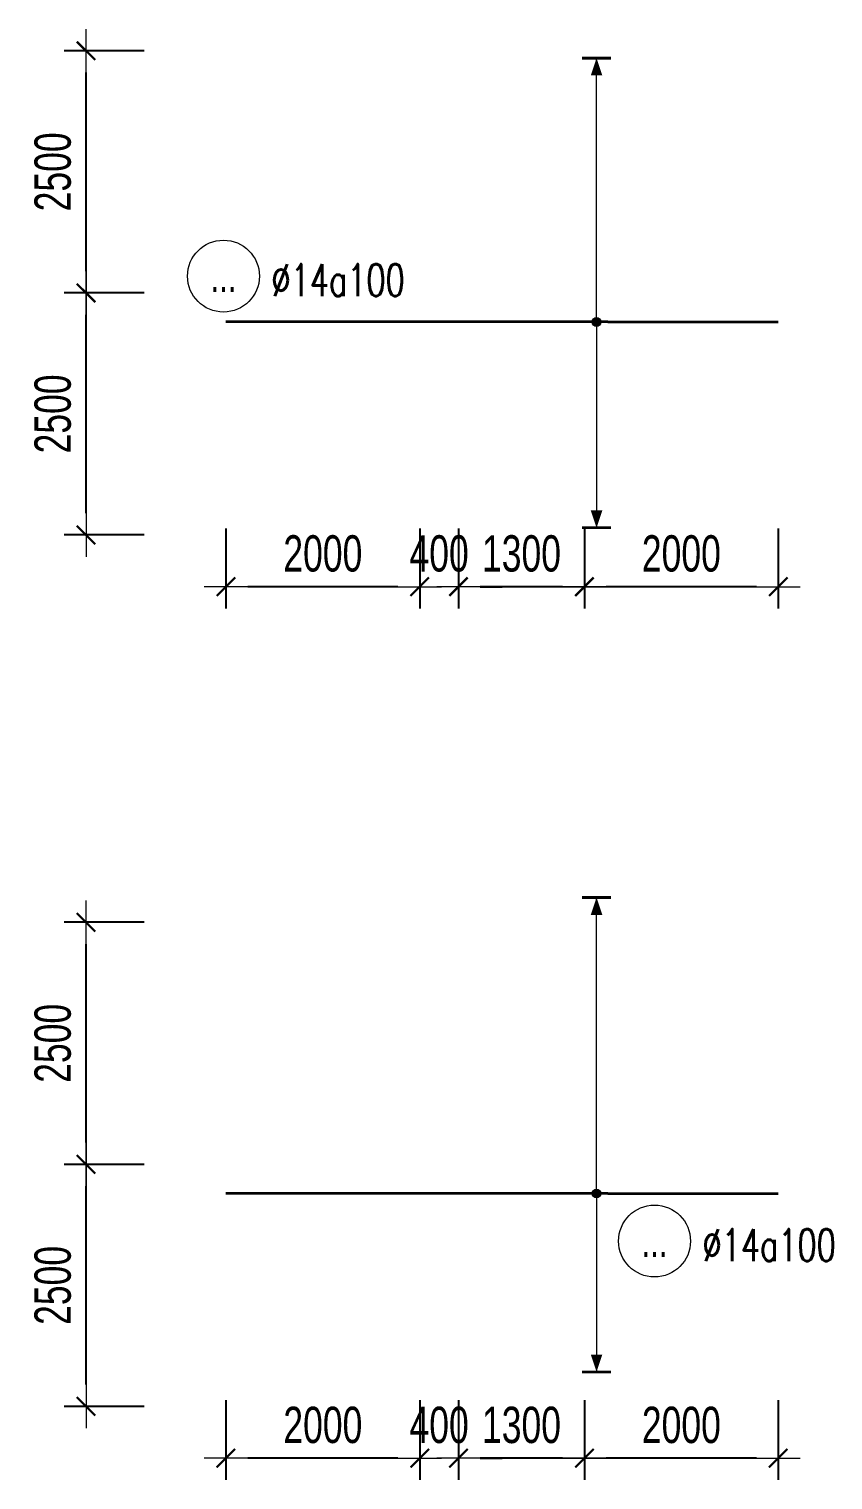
# Model space of a CAD drawing. Header units: millimetres. Extents: x 131629 to 589785, y -24154 to 45581.
# Drawn here: x 252418 to 260715, y 15941 to 30925 of the extents above; entities that cross this region are included whole.
import ezdxf
from ezdxf.enums import TextEntityAlignment as Align

# ---------------------------------------------------------------- set-up
doc = ezdxf.new("R2010")
doc.units = ezdxf.units.MM
doc.layers.get('0').update_dxf_attribs({"lineweight": 20})
doc.layers.get('Defpoints').update_dxf_attribs({"color": 151, "lineweight": 9})
for name, color, linetype, lineweight in [('NDC_S_DIM', 1, 'Continuous', 15), ('NDC_S_REBAR', 4, 'Continuous', 35), ('NDC_S_VN TEXT', 7, 'Continuous', 20)]:
    doc.layers.add(name, color=color, linetype=linetype, lineweight=lineweight)
doc.styles.add('ARIAL', font='arial.ttf', dxfattribs={"width": 0.7})
doc.styles.add('NDC_ROMANS', font='romans.shx', dxfattribs={"width": 0.7})
doc.dimstyles.new('NDC_dim_150', dxfattribs={"dimscale": 150, "dimtxt": 2.5, "dimasz": 1.5, "dimexe": 1.5, "dimexo": 2.5, "dimgap": 1, "dimtad": 1, "dimdec": 0, "dimzin": 0, "dimdsep": 46, "dimtxsty": 'ARIAL', "dimblk": 'DIMMARK', "dimcen": 0.09, "dimdle": 1.2, "dimclrd": 1, "dimclre": 1, "dimclrt": 3, "dimadec": 0, "dimazin": 0, "dimtfac": 1, "dimtdec": 0, "dimtix": 1, "dimtofl": 0, "dimtmove": 0, "dimatfit": 3, "dimfxl": 4, "dimfxlon": 1, "dimtolj": 1, "dimtzin": 0, "dimarcsym": 0})

# ---------------------------------------------------------------- blocks, each defined once
blk = doc.blocks.new('*U728')
h = blk.add_hatch(color=6)
edge = h.paths.add_edge_path()
edge.add_arc((-0.77, 0), 0.3, 0, 360)
at = {"layer": 'NDC_S_DIM', "color": 6}
for q in [(-0.77, 18.171), (-0.77, -14.162)]:
    blk.add_line((-0.77, 0), q, dxfattribs=at)
for points in [[(-1.77, 18.171, 0.2, 0.2, 0), (0.23, 18.171, 0, 0, 0)], [(-1.77, -14.162, 0.2, 0.2, 0), (0.23, -14.162, 0, 0, 0)]]:
    blk.add_lwpolyline(points, format="xyseb", dxfattribs=at)
at = {"layer": 'NDC_S_DIM'}
blk.add_circle((-26.439, 3.159), 2.475, dxfattribs=at)
at = {"layer": 'NDC_S_DIM', "color": 6}
blk.add_circle((-0.77, 0), 0.3, dxfattribs=at)
for points in [[(-1.17, 16.971), (-0.77, 18.171), (-0.37, 16.971)], [(-1.17, -12.962), (-0.77, -14.162), (-0.37, -12.962)]]:
    blk.add_solid(points, dxfattribs=at)
at = {"layer": 'NDC_S_REBAR'}
for p, q in [((0, 0), (-26.269, 0)), ((-26.269, 0), (-26.269, 0)), ((-26.269, 0), (-26.269, 0)), ((0, 0), (11.731, 0)), ((11.731, 0), (11.731, 0)), ((11.731, 0), (11.731, 0))]:
    blk.add_line(p, q, dxfattribs=at)
at = {"layer": 'NDC_S_VN TEXT', "style": 'ARIAL', "width": 0.7}
blk.add_attdef('KHT', text='', height=2.2, dxfattribs=at).set_placement((-26.439, 3.159), align=Align.MIDDLE_CENTER)
at = {"layer": 'NDC_S_VN TEXT', "color": 3, "style": 'NDC_ROMANS', "width": 0.7}
blk.add_attdef('DKT', (-23.139, 1.784), '', height=2.2, dxfattribs=at)
blk = doc.blocks.new('*U729')
h = blk.add_hatch(color=6)
edge = h.paths.add_edge_path()
edge.add_arc((-0.77, 0), 0.3, 0, 360)
at = {"layer": 'NDC_S_DIM', "color": 6}
for q in [(-0.77, 20.377), (-0.77, -12.289)]:
    blk.add_line((-0.77, 0), q, dxfattribs=at)
for points in [[(-1.77, 20.377, 0.2, 0.2, 0), (0.23, 20.377, 0, 0, 0)], [(-1.77, -12.289, 0.2, 0.2, 0), (0.23, -12.289, 0, 0, 0)]]:
    blk.add_lwpolyline(points, format="xyseb", dxfattribs=at)
blk.add_circle((-0.77, 0), 0.3, dxfattribs=at)
at = {"layer": 'NDC_S_DIM'}
blk.add_circle((3.219, -3.275), 2.475, dxfattribs=at)
at = {"layer": 'NDC_S_DIM', "color": 6}
for points in [[(-1.17, 19.177), (-0.77, 20.377), (-0.37, 19.177)], [(-1.17, -11.089), (-0.77, -12.289), (-0.37, -11.089)]]:
    blk.add_solid(points, dxfattribs=at)
at = {"layer": 'NDC_S_REBAR'}
for p, q in [((0, 0), (-26.269, 0)), ((-26.269, 0), (-26.269, 0)), ((-26.269, 0), (-26.269, 0)), ((0, 0), (11.731, 0)), ((11.731, 0), (11.731, 0)), ((11.731, 0), (11.731, 0))]:
    blk.add_line(p, q, dxfattribs=at)
at = {"layer": 'NDC_S_VN TEXT', "style": 'ARIAL', "width": 0.7}
blk.add_attdef('KHT', text='', height=2.2, dxfattribs=at).set_placement((3.219, -3.275), align=Align.MIDDLE_CENTER)
at = {"layer": 'NDC_S_VN TEXT', "color": 3, "style": 'NDC_ROMANS', "width": 0.7}
blk.add_attdef('DKT', (6.519, -4.65), '', height=2.2, dxfattribs=at)
blk = doc.blocks.new('DIMMARK')
at = {"layer": 'NDC_S_DIM', "color": 1}
blk.add_line((-1.5, 0), (1, 0), dxfattribs=at)
at = {"layer": 'NDC_S_DIM', "color": 2, "const_width": 0.1}
blk.add_lwpolyline([(-0.424, -0.424), (0.424, 0.424)], dxfattribs=at)
blk = doc.blocks.new('*D704')
at = {"layer": 'Defpoints', "color": 0, "ltscale": 100, "transparency": 16777216}
for p in [(258150, 29143), (260150, 29143), (258150, 25166)]:
    blk.add_point(p, dxfattribs=at)
at = {"layer": 'NDC_S_DIM', "color": 1, "lineweight": -2, "ltscale": 100, "transparency": 16777216}
for p, q in [((258150, 25766), (258150, 24941)), ((260150, 25766), (260150, 24941)), ((259925, 25166), (258375, 25166))]:
    blk.add_line(p, q, dxfattribs=at)
at = {"layer": 'NDC_S_DIM', "color": 1, "lineweight": -2, "ltscale": 100, "transparency": 16777216, "xscale": 225, "yscale": 225, "zscale": 225, "rotation": 180}
blk.add_blockref('DIMMARK', (258150, 25166), dxfattribs=at)
at = {"layer": 'NDC_S_DIM', "color": 1, "lineweight": -2, "ltscale": 100, "transparency": 16777216, "xscale": 225, "yscale": 225, "zscale": 225}
blk.add_blockref('DIMMARK', (260150, 25166), dxfattribs=at)
at = {"layer": 'NDC_S_DIM', "color": 3, "ltscale": 100, "transparency": 16777216, "insert": (259150, 25507), "char_height": 375, "attachment_point": 5, "style": 'ARIAL'}
blk.add_mtext('\\A1;2000', dxfattribs=at)
blk = doc.blocks.new('*D705')
at = {"layer": 'Defpoints', "color": 0, "ltscale": 100, "transparency": 16777216}
for p in [(256450, 29143), (256850, 29143), (256450, 25166)]:
    blk.add_point(p, dxfattribs=at)
at = {"layer": 'NDC_S_DIM', "color": 1, "lineweight": -2, "ltscale": 100, "transparency": 16777216}
for p, q in [((256450, 25766), (256450, 24941)), ((256850, 25766), (256850, 24941)), ((256225, 25166), (256000, 25166)), ((257075, 25166), (257300, 25166))]:
    blk.add_line(p, q, dxfattribs=at)
at = {"layer": 'NDC_S_DIM', "color": 1, "lineweight": -2, "ltscale": 100, "transparency": 16777216, "xscale": 225, "yscale": 225, "zscale": 225}
blk.add_blockref('DIMMARK', (256450, 25166), dxfattribs=at)
at = {"layer": 'NDC_S_DIM', "color": 1, "lineweight": -2, "ltscale": 100, "transparency": 16777216, "xscale": 225, "yscale": 225, "zscale": 225, "rotation": 180}
blk.add_blockref('DIMMARK', (256850, 25166), dxfattribs=at)
at = {"layer": 'NDC_S_DIM', "color": 3, "ltscale": 100, "transparency": 16777216, "insert": (256650, 25507), "char_height": 375, "attachment_point": 5, "style": 'ARIAL'}
blk.add_mtext('\\A1;400', dxfattribs=at)
blk = doc.blocks.new('*D706')
at = {"layer": 'Defpoints', "color": 0, "ltscale": 100, "transparency": 16777216}
for p in [(256850, 29143), (258150, 29143), (256850, 25166)]:
    blk.add_point(p, dxfattribs=at)
at = {"layer": 'NDC_S_DIM', "color": 1, "lineweight": -2, "ltscale": 100, "transparency": 16777216}
for p, q in [((256850, 25766), (256850, 24941)), ((258150, 25766), (258150, 24941)), ((257925, 25166), (257075, 25166))]:
    blk.add_line(p, q, dxfattribs=at)
at = {"layer": 'NDC_S_DIM', "color": 1, "lineweight": -2, "ltscale": 100, "transparency": 16777216, "xscale": 225, "yscale": 225, "zscale": 225}
for p, rotation in [((256850, 25166), 180.0000000000218), ((258150, 25166), 2.174260771425907e-11)]:
    blk.add_blockref('DIMMARK', p, dxfattribs=dict(at, rotation=rotation))
at = {"layer": 'NDC_S_DIM', "color": 3, "ltscale": 100, "transparency": 16777216, "insert": (257500, 25507), "char_height": 375, "attachment_point": 5, "style": 'ARIAL'}
blk.add_mtext('\\A1;1300', dxfattribs=at)
blk = doc.blocks.new('*D707')
at = {"layer": 'Defpoints', "color": 0, "ltscale": 100, "transparency": 16777216}
for p in [(253006, 28200), (255984, 28200), (255984, 25700)]:
    blk.add_point(p, dxfattribs=at)
at = {"layer": 'NDC_S_DIM', "color": 1, "lineweight": -2, "ltscale": 100, "transparency": 16777216}
for p, q in [((253606, 28200), (252781, 28200)), ((253006, 25925), (253006, 27975)), ((253606, 25700), (252781, 25700))]:
    blk.add_line(p, q, dxfattribs=at)
at = {"layer": 'NDC_S_DIM', "color": 1, "lineweight": -2, "ltscale": 100, "transparency": 16777216, "xscale": 225, "yscale": 225, "zscale": 225}
for p, rotation in [((253006, 28200), 90), ((253006, 25700), 270)]:
    blk.add_blockref('DIMMARK', p, dxfattribs=dict(at, rotation=rotation))
at = {"layer": 'NDC_S_DIM', "color": 3, "ltscale": 100, "transparency": 16777216, "insert": (252664, 26950), "char_height": 375, "attachment_point": 5, "rotation": 90, "style": 'ARIAL'}
blk.add_mtext('\\A1;2500', dxfattribs=at)
blk = doc.blocks.new('*D708')
at = {"layer": 'Defpoints', "color": 0, "ltscale": 100, "transparency": 16777216}
for p in [(253006, 30700), (256134, 30700), (256134, 28200)]:
    blk.add_point(p, dxfattribs=at)
at = {"layer": 'NDC_S_DIM', "color": 1, "lineweight": -2, "ltscale": 100, "transparency": 16777216}
for p, q in [((253606, 30700), (252781, 30700)), ((253006, 28425), (253006, 30475)), ((253606, 28200), (252781, 28200))]:
    blk.add_line(p, q, dxfattribs=at)
at = {"layer": 'NDC_S_DIM', "color": 1, "lineweight": -2, "ltscale": 100, "transparency": 16777216, "xscale": 225, "yscale": 225, "zscale": 225}
for p, rotation in [((253006, 30700), 90), ((253006, 28200), 270)]:
    blk.add_blockref('DIMMARK', p, dxfattribs=dict(at, rotation=rotation))
at = {"layer": 'NDC_S_DIM', "color": 3, "ltscale": 100, "transparency": 16777216, "insert": (252664, 29450), "char_height": 375, "attachment_point": 5, "rotation": 90, "style": 'ARIAL'}
blk.add_mtext('\\A1;2500', dxfattribs=at)
blk = doc.blocks.new('*D709')
at = {"layer": 'Defpoints', "color": 0, "ltscale": 100, "transparency": 16777216}
for p in [(258150, 20143), (260150, 20143), (258150, 16166)]:
    blk.add_point(p, dxfattribs=at)
at = {"layer": 'NDC_S_DIM', "color": 1, "lineweight": -2, "ltscale": 100, "transparency": 16777216}
for p, q in [((258150, 16766), (258150, 15941)), ((260150, 16766), (260150, 15941)), ((259925, 16166), (258375, 16166))]:
    blk.add_line(p, q, dxfattribs=at)
at = {"layer": 'NDC_S_DIM', "color": 1, "lineweight": -2, "ltscale": 100, "transparency": 16777216, "xscale": 225, "yscale": 225, "zscale": 225, "rotation": 180}
blk.add_blockref('DIMMARK', (258150, 16166), dxfattribs=at)
at = {"layer": 'NDC_S_DIM', "color": 1, "lineweight": -2, "ltscale": 100, "transparency": 16777216, "xscale": 225, "yscale": 225, "zscale": 225}
blk.add_blockref('DIMMARK', (260150, 16166), dxfattribs=at)
at = {"layer": 'NDC_S_DIM', "color": 3, "ltscale": 100, "transparency": 16777216, "insert": (259150, 16507), "char_height": 375, "attachment_point": 5, "style": 'ARIAL'}
blk.add_mtext('\\A1;2000', dxfattribs=at)
blk = doc.blocks.new('*D710')
at = {"layer": 'Defpoints', "color": 0, "ltscale": 100, "transparency": 16777216}
for p in [(256450, 20143), (256850, 20143), (256450, 16166)]:
    blk.add_point(p, dxfattribs=at)
at = {"layer": 'NDC_S_DIM', "color": 1, "lineweight": -2, "ltscale": 100, "transparency": 16777216}
for p, q in [((256450, 16766), (256450, 15941)), ((256850, 16766), (256850, 15941)), ((256225, 16166), (256000, 16166)), ((257075, 16166), (257300, 16166))]:
    blk.add_line(p, q, dxfattribs=at)
at = {"layer": 'NDC_S_DIM', "color": 1, "lineweight": -2, "ltscale": 100, "transparency": 16777216, "xscale": 225, "yscale": 225, "zscale": 225}
blk.add_blockref('DIMMARK', (256450, 16166), dxfattribs=at)
at = {"layer": 'NDC_S_DIM', "color": 1, "lineweight": -2, "ltscale": 100, "transparency": 16777216, "xscale": 225, "yscale": 225, "zscale": 225, "rotation": 180}
blk.add_blockref('DIMMARK', (256850, 16166), dxfattribs=at)
at = {"layer": 'NDC_S_DIM', "color": 3, "ltscale": 100, "transparency": 16777216, "insert": (256650, 16507), "char_height": 375, "attachment_point": 5, "style": 'ARIAL'}
blk.add_mtext('\\A1;400', dxfattribs=at)
blk = doc.blocks.new('*D711')
at = {"layer": 'Defpoints', "color": 0, "ltscale": 100, "transparency": 16777216}
for p in [(256850, 20143), (258150, 20143), (256850, 16166)]:
    blk.add_point(p, dxfattribs=at)
at = {"layer": 'NDC_S_DIM', "color": 1, "lineweight": -2, "ltscale": 100, "transparency": 16777216}
for p, q in [((256850, 16766), (256850, 15941)), ((258150, 16766), (258150, 15941)), ((257925, 16166), (257075, 16166))]:
    blk.add_line(p, q, dxfattribs=at)
at = {"layer": 'NDC_S_DIM', "color": 1, "lineweight": -2, "ltscale": 100, "transparency": 16777216, "xscale": 225, "yscale": 225, "zscale": 225}
for p, rotation in [((256850, 16166), 180.0000000000218), ((258150, 16166), 2.174260771425907e-11)]:
    blk.add_blockref('DIMMARK', p, dxfattribs=dict(at, rotation=rotation))
at = {"layer": 'NDC_S_DIM', "color": 3, "ltscale": 100, "transparency": 16777216, "insert": (257500, 16507), "char_height": 375, "attachment_point": 5, "style": 'ARIAL'}
blk.add_mtext('\\A1;1300', dxfattribs=at)
blk = doc.blocks.new('*D712')
at = {"layer": 'Defpoints', "color": 0, "ltscale": 100, "transparency": 16777216}
for p in [(253006, 19200), (255984, 19200), (255984, 16700)]:
    blk.add_point(p, dxfattribs=at)
at = {"layer": 'NDC_S_DIM', "color": 1, "lineweight": -2, "ltscale": 100, "transparency": 16777216}
for p, q in [((253606, 19200), (252781, 19200)), ((253006, 16925), (253006, 18975)), ((253606, 16700), (252781, 16700))]:
    blk.add_line(p, q, dxfattribs=at)
at = {"layer": 'NDC_S_DIM', "color": 1, "lineweight": -2, "ltscale": 100, "transparency": 16777216, "xscale": 225, "yscale": 225, "zscale": 225}
for p, rotation in [((253006, 19200), 90), ((253006, 16700), 270)]:
    blk.add_blockref('DIMMARK', p, dxfattribs=dict(at, rotation=rotation))
at = {"layer": 'NDC_S_DIM', "color": 3, "ltscale": 100, "transparency": 16777216, "insert": (252664, 17950), "char_height": 375, "attachment_point": 5, "rotation": 90, "style": 'ARIAL'}
blk.add_mtext('\\A1;2500', dxfattribs=at)
blk = doc.blocks.new('*D713')
at = {"layer": 'Defpoints', "color": 0, "ltscale": 100, "transparency": 16777216}
for p in [(253006, 21700), (256134, 21700), (256134, 19200)]:
    blk.add_point(p, dxfattribs=at)
at = {"layer": 'NDC_S_DIM', "color": 1, "lineweight": -2, "ltscale": 100, "transparency": 16777216}
for p, q in [((253606, 21700), (252781, 21700)), ((253006, 19425), (253006, 21475)), ((253606, 19200), (252781, 19200))]:
    blk.add_line(p, q, dxfattribs=at)
at = {"layer": 'NDC_S_DIM', "color": 1, "lineweight": -2, "ltscale": 100, "transparency": 16777216, "xscale": 225, "yscale": 225, "zscale": 225}
for p, rotation in [((253006, 21700), 90), ((253006, 19200), 270)]:
    blk.add_blockref('DIMMARK', p, dxfattribs=dict(at, rotation=rotation))
at = {"layer": 'NDC_S_DIM', "color": 3, "ltscale": 100, "transparency": 16777216, "insert": (252664, 20450), "char_height": 375, "attachment_point": 5, "rotation": 90, "style": 'ARIAL'}
blk.add_mtext('\\A1;2500', dxfattribs=at)
blk = doc.blocks.new('*D738')
at = {"layer": 'Defpoints', "color": 0, "ltscale": 100, "transparency": 16777216}
for p in [(254450, 20143), (256450, 20143), (254450, 16166)]:
    blk.add_point(p, dxfattribs=at)
at = {"layer": 'NDC_S_DIM', "color": 1, "lineweight": -2, "ltscale": 100, "transparency": 16777216}
for p, q in [((254450, 16766), (254450, 15941)), ((256450, 16766), (256450, 15941)), ((256225, 16166), (254675, 16166))]:
    blk.add_line(p, q, dxfattribs=at)
at = {"layer": 'NDC_S_DIM', "color": 1, "lineweight": -2, "ltscale": 100, "transparency": 16777216, "xscale": 225, "yscale": 225, "zscale": 225, "rotation": 180}
blk.add_blockref('DIMMARK', (254450, 16166), dxfattribs=at)
at = {"layer": 'NDC_S_DIM', "color": 1, "lineweight": -2, "ltscale": 100, "transparency": 16777216, "xscale": 225, "yscale": 225, "zscale": 225}
blk.add_blockref('DIMMARK', (256450, 16166), dxfattribs=at)
at = {"layer": 'NDC_S_DIM', "color": 3, "ltscale": 100, "transparency": 16777216, "insert": (255450, 16507), "char_height": 375, "attachment_point": 5, "style": 'ARIAL'}
blk.add_mtext('\\A1;2000', dxfattribs=at)
blk = doc.blocks.new('*D739')
at = {"layer": 'Defpoints', "color": 0, "ltscale": 100, "transparency": 16777216}
for p in [(254450, 29143), (256450, 29143), (254450, 25166)]:
    blk.add_point(p, dxfattribs=at)
at = {"layer": 'NDC_S_DIM', "color": 1, "lineweight": -2, "ltscale": 100, "transparency": 16777216}
for p, q in [((254450, 25766), (254450, 24941)), ((256450, 25766), (256450, 24941)), ((256225, 25166), (254675, 25166))]:
    blk.add_line(p, q, dxfattribs=at)
at = {"layer": 'NDC_S_DIM', "color": 1, "lineweight": -2, "ltscale": 100, "transparency": 16777216, "xscale": 225, "yscale": 225, "zscale": 225, "rotation": 180}
blk.add_blockref('DIMMARK', (254450, 25166), dxfattribs=at)
at = {"layer": 'NDC_S_DIM', "color": 1, "lineweight": -2, "ltscale": 100, "transparency": 16777216, "xscale": 225, "yscale": 225, "zscale": 225}
blk.add_blockref('DIMMARK', (256450, 25166), dxfattribs=at)
at = {"layer": 'NDC_S_DIM', "color": 3, "ltscale": 100, "transparency": 16777216, "insert": (255450, 25507), "char_height": 375, "attachment_point": 5, "style": 'ARIAL'}
blk.add_mtext('\\A1;2000', dxfattribs=at)

msp = doc.modelspace()

# ---------------------------------------------------------------- block references
at = {"layer": 'NDC_S_REBAR', "xscale": 150, "yscale": 150, "zscale": 150}
for name, p in [('*U728', (258390.3, 27899.4)), ('*U729', (258390.3, 18899.4))]:
    msp.add_blockref(name, p, dxfattribs=at).add_auto_attribs({'KHT': '...', 'DKT': '%%c14a100'})

# ---------------------------------------------------------------- dimensions: what is measured, and where the dimension line sits
at = {"layer": 'NDC_S_DIM', "ltscale": 100}
for p1, p2, distance, picture, middle in [((256134.5, 28200), (256134.5, 30700), 3128.9, '*D708', (252664.1, 29450)), ((256450, 29143.2), (254450, 29143.2), 3977.5, '*D739', (255450, 25507.1)), ((256850, 29143.2), (256450, 29143.2), 3977.5, '*D705', (256650, 25507.1)), ((258150, 29143.2), (256850, 29143.2), 3977.5, '*D706', (257500, 25507.3)), ((260150, 29143.2), (258150, 29143.2), 3977.5, '*D704', (259150, 25507.1)), ((255984.5, 25700), (255984.5, 28200), 2978.9, '*D707', (252664.1, 26950)), ((256134.5, 19200), (256134.5, 21700), 3128.9, '*D713', (252664.1, 20450)), ((256450, 20143.2), (254450, 20143.2), 3977.5, '*D738', (255450, 16507.1)), ((256850, 20143.2), (256450, 20143.2), 3977.5, '*D710', (256650, 16507.1)), ((258150, 20143.2), (256850, 20143.2), 3977.5, '*D711', (257500, 16507.3)), ((260150, 20143.2), (258150, 20143.2), 3977.5, '*D709', (259150, 16507.1)), ((255984.5, 16700), (255984.5, 19200), 2978.9, '*D712', (252664.1, 17950))]:
    dim = msp.add_aligned_dim(p1=p1, p2=p2, distance=distance, dimstyle='NDC_dim_150', dxfattribs=at)
    dim.commit()
    dim.dimension.update_dxf_attribs({"geometry": picture, "text_midpoint": middle})

doc.saveas('drawing.dxf')
